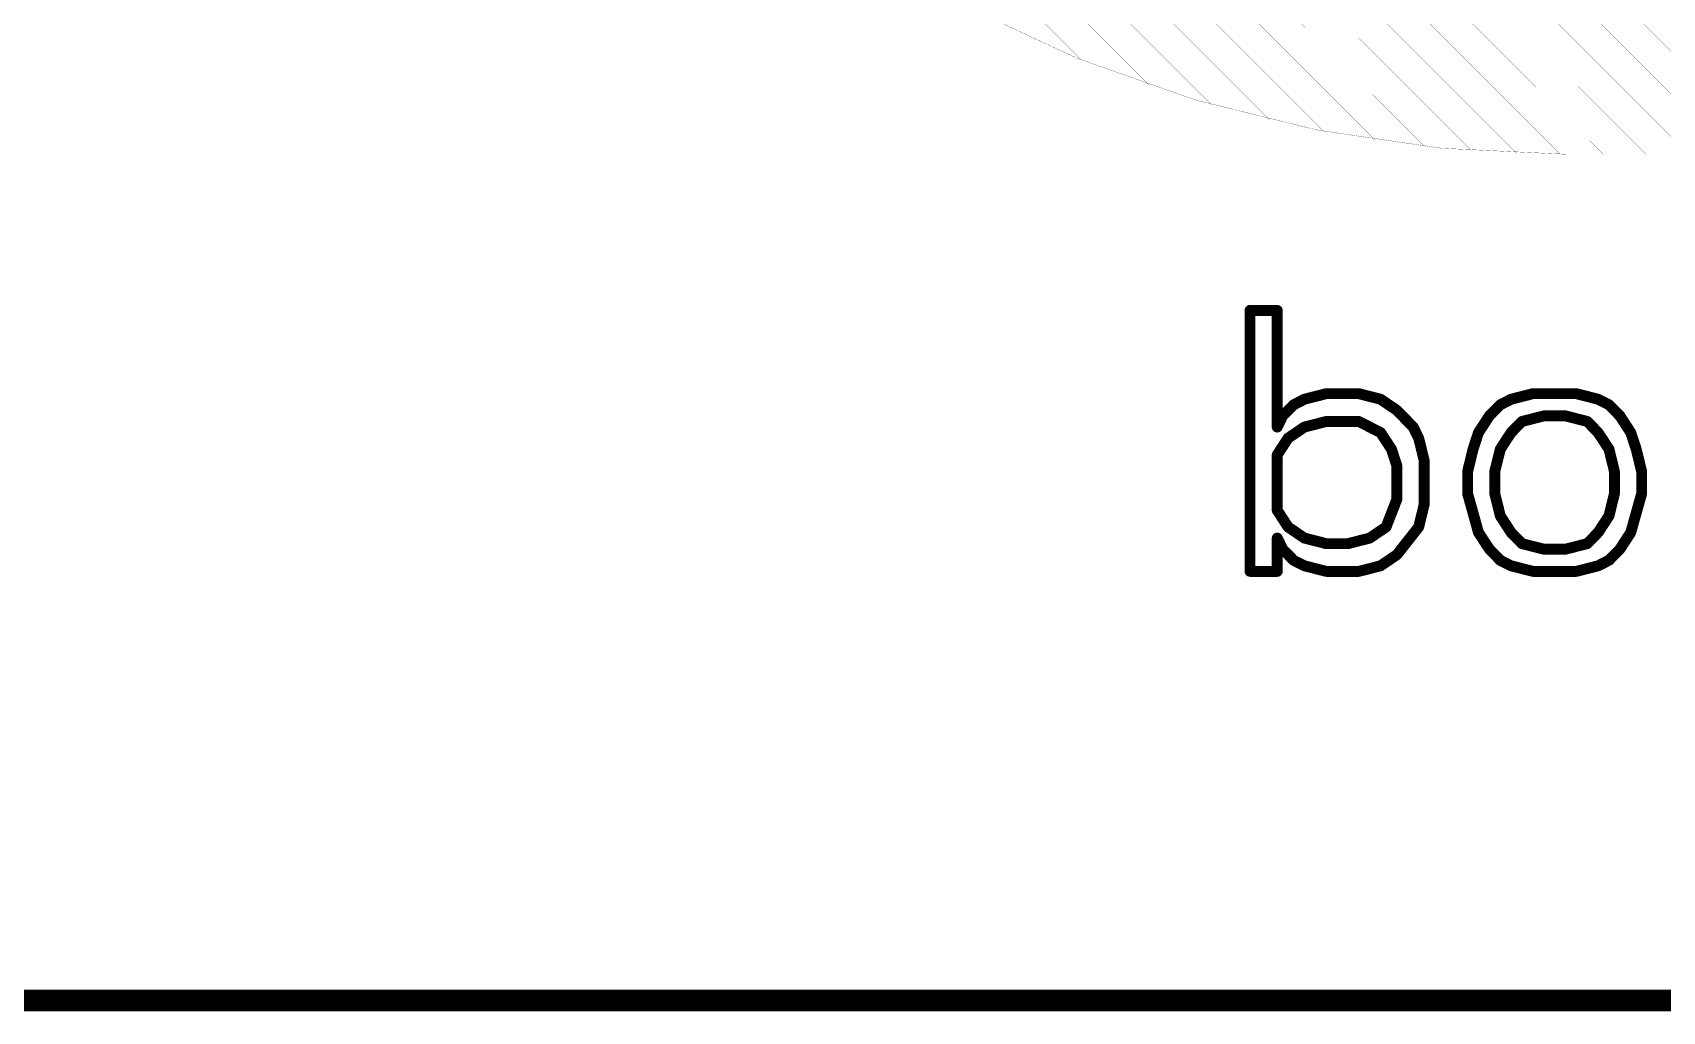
# Model space of a CAD drawing. Header units: millimetres. Extents: x 3362 to 3827, y -139 to 191.
# Drawn here: x 3492.74 to 3511.72, y 134.44 to 145.85 of the extents above; entities that cross this region are included whole.
import ezdxf

# ---------------------------------------------------------------- set-up
doc = ezdxf.new("R2010")
doc.units = ezdxf.units.MM
doc.header["$LTSCALE"] = 23.1
doc.layers.get('0').update_dxf_attribs({"linetype": 'CONTINUOUS'})

# ---------------------------------------------------------------- blocks, each defined once
blk = doc.blocks.new('PAD_R1')
at = {"const_width": 0.5}
blk.add_lwpolyline([(0.25, 0, 1), (-0.25, 0, 1)], format="xyb", close=True, dxfattribs=at)

msp = doc.modelspace()

# ---------------------------------------------------------------- linework, layer by layer
for points, const_width in [([(3504.949, 145.527), (3487.432, 163.044)], 0.00254), ([(3505.742, 145.232), (3487.93, 163.044)], 0.00254), ([(3506.466, 145.006), (3488.428, 163.044)], 0.00254), ([(3507.139, 144.831), (3488.926, 163.044)], 0.00254), ([(3507.772, 144.696), (3489.423, 163.044)], 0.00254), ([(3508.372, 144.594), (3489.921, 163.044)], 0.00254), ([(3508.944, 144.52), (3490.419, 163.044)], 0.00254), ([(3509.492, 144.469), (3490.917, 163.044)], 0.00254), ([(3510.02, 144.439), (3491.415, 163.044)], 0.00254), ([(3511.027, 144.428), (3504.379, 151.075)], 0.00254), ([(3511.524, 144.428), (3504.877, 151.075)], 0.00254), ([(3512.022, 144.428), (3505.375, 151.075)], 0.00254), ([(3513.018, 144.428), (3506.316, 151.129)], 0.00254), ([(3510.529, 144.428), (3503.957, 151)], 0.00254), ([(3512.52, 144.428), (3505.991, 150.957)], 0.00254), ([(3510.605, 144.428), (3516.105, 144.428)], 0.00254), ([(3510.605, 144.428), (3516.105, 144.428)], 0.00254), ([(3506.915, 139.57), (3506.915, 142.61)], 0.127), ([(3506.915, 142.61), (3507.232, 142.61)], 0.127), ([(3507.232, 142.61), (3507.232, 141.251)], 0.127), ([(3507.422, 141.51), (3507.548, 141.575)], 0.127), ([(3507.548, 141.575), (3507.802, 141.64)], 0.127), ([(3507.802, 141.64), (3508.182, 141.64)], 0.127), ([(3508.182, 141.64), (3508.435, 141.575)], 0.127), ([(3508.435, 141.575), (3508.625, 141.446)], 0.127), ([(3509.955, 141.575), (3509.829, 141.51)], 0.127), ([(3510.209, 141.64), (3509.955, 141.575)], 0.127), ([(3510.715, 141.64), (3510.209, 141.64)], 0.127), ([(3510.968, 141.575), (3510.715, 141.64)], 0.127), ([(3511.095, 141.51), (3510.968, 141.575)], 0.127), ([(3507.232, 141.251), (3507.295, 141.381)], 0.127), ([(3507.295, 141.381), (3507.422, 141.51)], 0.127), ([(3508.625, 141.446), (3508.815, 141.251)], 0.127), ([(3509.702, 141.381), (3509.575, 141.187)], 0.127), ([(3509.829, 141.51), (3509.702, 141.381)], 0.127), ([(3510.335, 141.381), (3510.082, 141.316)], 0.127), ([(3510.589, 141.381), (3510.335, 141.381)], 0.127), ([(3510.842, 141.316), (3510.589, 141.381)], 0.127), ([(3511.222, 141.381), (3511.095, 141.51)], 0.127), ([(3511.348, 141.187), (3511.222, 141.381)], 0.127), ([(3507.358, 141.122), (3507.548, 141.251)], 0.127), ([(3507.548, 141.251), (3507.802, 141.316)], 0.127), ([(3507.802, 141.316), (3508.182, 141.316)], 0.127), ([(3508.182, 141.316), (3508.435, 141.187)], 0.127), ([(3508.435, 141.187), (3508.562, 140.993)], 0.127), ([(3508.815, 141.251), (3508.879, 141.122)], 0.127), ([(3509.575, 141.187), (3509.512, 140.993)], 0.127), ([(3509.955, 141.187), (3509.829, 140.993)], 0.127), ([(3510.082, 141.316), (3509.955, 141.187)], 0.127), ([(3510.968, 141.187), (3510.842, 141.316)], 0.127), ([(3511.095, 140.993), (3510.968, 141.187)], 0.127), ([(3511.412, 140.993), (3511.348, 141.187)], 0.127), ([(3507.232, 140.928), (3507.358, 141.122)], 0.127), ([(3508.562, 140.993), (3508.625, 140.799)], 0.127), ([(3508.879, 141.122), (3508.942, 140.864)], 0.127), ([(3509.512, 140.993), (3509.449, 140.734)], 0.127), ([(3509.829, 140.993), (3509.765, 140.734)], 0.127), ([(3511.158, 140.734), (3511.095, 140.993)], 0.127), ([(3511.475, 140.734), (3511.412, 140.993)], 0.127), ([(3507.232, 140.281), (3507.232, 140.928)], 0.127), ([(3508.625, 140.799), (3508.625, 140.411)], 0.127), ([(3508.942, 140.864), (3508.942, 140.346), (3508.879, 140.087)], 0.127), ([(3509.449, 140.734), (3509.449, 140.475)], 0.127), ([(3509.765, 140.734), (3509.765, 140.475)], 0.127), ([(3511.158, 140.475), (3511.158, 140.734)], 0.127), ([(3511.475, 140.475), (3511.475, 140.734)], 0.127), ([(3508.625, 140.411), (3508.499, 140.087)], 0.127), ([(3509.449, 140.475), (3509.575, 140.023)], 0.127), ([(3509.765, 140.475), (3509.829, 140.217)], 0.127), ([(3511.095, 140.217), (3511.158, 140.475)], 0.127), ([(3511.348, 140.023), (3511.475, 140.475)], 0.127), ([(3507.358, 140.087), (3507.232, 140.281)], 0.127), ([(3509.829, 140.217), (3509.955, 140.023)], 0.127), ([(3510.968, 140.023), (3511.095, 140.217)], 0.127), ([(3507.548, 139.958), (3507.358, 140.087)], 0.127), ([(3508.499, 140.087), (3508.309, 139.958)], 0.127), ([(3508.879, 140.087), (3508.625, 139.764)], 0.127), ([(3509.575, 140.023), (3509.702, 139.829)], 0.127), ([(3509.955, 140.023), (3510.082, 139.893)], 0.127), ([(3510.842, 139.893), (3510.968, 140.023)], 0.127), ([(3511.222, 139.829), (3511.348, 140.023)], 0.127), ([(3507.232, 139.958), (3507.232, 139.57)], 0.127), ([(3507.295, 139.829), (3507.232, 139.958)], 0.127), ([(3507.422, 139.699), (3507.295, 139.829)], 0.127), ([(3507.802, 139.893), (3507.548, 139.958)], 0.127), ([(3508.055, 139.893), (3507.802, 139.893)], 0.127), ([(3508.309, 139.958), (3508.055, 139.893)], 0.127), ([(3509.702, 139.829), (3509.829, 139.699)], 0.127), ([(3510.082, 139.893), (3510.335, 139.829)], 0.127), ([(3510.335, 139.829), (3510.589, 139.829)], 0.127), ([(3510.589, 139.829), (3510.842, 139.893)], 0.127), ([(3511.095, 139.699), (3511.222, 139.829)], 0.127), ([(3507.548, 139.635), (3507.422, 139.699)], 0.127), ([(3507.802, 139.57), (3507.548, 139.635)], 0.127), ([(3508.435, 139.635), (3508.182, 139.57)], 0.127), ([(3508.625, 139.764), (3508.435, 139.635)], 0.127), ([(3509.829, 139.699), (3509.955, 139.635)], 0.127), ([(3509.955, 139.635), (3510.209, 139.57)], 0.127), ([(3510.715, 139.57), (3510.968, 139.635)], 0.127), ([(3510.968, 139.635), (3511.095, 139.699)], 0.127), ([(3507.232, 139.57), (3506.915, 139.57)], 0.127), ([(3508.182, 139.57), (3507.802, 139.57)], 0.127), ([(3510.209, 139.57), (3510.715, 139.57)], 0.127), ([(3470.685, 134.572), (3564.868, 134.572), (3564.873, 134.577)], 0.254)]:
    msp.add_lwpolyline(points, dxfattribs=dict(const_width=const_width))
at = {"const_width": 0.00254}
msp.add_lwpolyline([(3510.605, 144.428, -0.196008), (3500.048, 148.732)], format="xyb", dxfattribs=at)
msp.add_lwpolyline([(3510.605, 144.428, -0.196008), (3500.048, 148.732)], format="xyb", dxfattribs=at)

# ---------------------------------------------------------------- block references
for p, xscale, yscale in [((3504.949, 145.527), 0.00254, 0.00254), ((3505.742, 145.232), 0.00254, 0.00254), ((3506.466, 145.006), 0.00254, 0.00254), ((3507.139, 144.831), 0.00254, 0.00254), ((3507.772, 144.696), 0.00254, 0.00254), ((3508.372, 144.594), 0.00254, 0.00254), ((3508.944, 144.52), 0.00254, 0.00254), ((3509.492, 144.469), 0.00254, 0.00254), ((3510.02, 144.439), 0.00254, 0.00254), ((3510.529, 144.428), 0.00254, 0.00254), ((3510.605, 144.428), 0.00254, 0.00254), ((3510.605, 144.428), 0.00254, 0.00254), ((3510.605, 144.428), 0.00254, 0.00254), ((3510.605, 144.428), 0.00254, 0.00254), ((3511.027, 144.428), 0.00254, 0.00254), ((3511.524, 144.428), 0.00254, 0.00254), ((3506.915, 142.61), 0.127, 0.127), ((3506.915, 142.61), 0.127, 0.127), ((3507.232, 142.61), 0.127, 0.127), ((3507.232, 142.61), 0.127, 0.127), ((3507.548, 141.575), 0.127, 0.127), ((3507.548, 141.575), 0.127, 0.127), ((3507.802, 141.64), 0.127, 0.127), ((3507.802, 141.64), 0.127, 0.127), ((3508.182, 141.64), 0.127, 0.127), ((3508.182, 141.64), 0.127, 0.127), ((3508.435, 141.575), 0.127, 0.127), ((3508.435, 141.575), 0.127, 0.127), ((3509.955, 141.575), 0.127, 0.127), ((3509.955, 141.575), 0.127, 0.127), ((3510.209, 141.64), 0.127, 0.127), ((3510.209, 141.64), 0.127, 0.127), ((3510.715, 141.64), 0.127, 0.127), ((3510.715, 141.64), 0.127, 0.127), ((3510.968, 141.575), 0.127, 0.127), ((3510.968, 141.575), 0.127, 0.127), ((3507.295, 141.381), 0.127, 0.127), ((3507.295, 141.381), 0.127, 0.127), ((3507.422, 141.51), 0.127, 0.127), ((3507.422, 141.51), 0.127, 0.127), ((3508.625, 141.446), 0.127, 0.127), ((3508.625, 141.446), 0.127, 0.127), ((3509.702, 141.381), 0.127, 0.127), ((3509.702, 141.381), 0.127, 0.127), ((3509.829, 141.51), 0.127, 0.127), ((3509.829, 141.51), 0.127, 0.127), ((3510.335, 141.381), 0.127, 0.127), ((3510.335, 141.381), 0.127, 0.127), ((3510.589, 141.381), 0.127, 0.127), ((3510.589, 141.381), 0.127, 0.127), ((3511.095, 141.51), 0.127, 0.127), ((3511.095, 141.51), 0.127, 0.127), ((3511.222, 141.381), 0.127, 0.127), ((3511.222, 141.381), 0.127, 0.127), ((3507.232, 141.251), 0.127, 0.127), ((3507.232, 141.251), 0.127, 0.127), ((3507.548, 141.251), 0.127, 0.127), ((3507.548, 141.251), 0.127, 0.127), ((3507.802, 141.316), 0.127, 0.127), ((3507.802, 141.316), 0.127, 0.127), ((3508.182, 141.316), 0.127, 0.127), ((3508.182, 141.316), 0.127, 0.127), ((3508.435, 141.187), 0.127, 0.127), ((3508.435, 141.187), 0.127, 0.127), ((3508.815, 141.251), 0.127, 0.127), ((3508.815, 141.251), 0.127, 0.127), ((3509.575, 141.187), 0.127, 0.127), ((3509.575, 141.187), 0.127, 0.127), ((3509.955, 141.187), 0.127, 0.127), ((3509.955, 141.187), 0.127, 0.127), ((3510.082, 141.316), 0.127, 0.127), ((3510.082, 141.316), 0.127, 0.127), ((3510.842, 141.316), 0.127, 0.127), ((3510.842, 141.316), 0.127, 0.127), ((3510.968, 141.187), 0.127, 0.127), ((3510.968, 141.187), 0.127, 0.127), ((3511.348, 141.187), 0.127, 0.127), ((3511.348, 141.187), 0.127, 0.127), ((3507.358, 141.122), 0.127, 0.127), ((3507.358, 141.122), 0.127, 0.127), ((3508.562, 140.993), 0.127, 0.127), ((3508.562, 140.993), 0.127, 0.127), ((3508.879, 141.122), 0.127, 0.127), ((3508.879, 141.122), 0.127, 0.127), ((3509.512, 140.993), 0.127, 0.127), ((3509.512, 140.993), 0.127, 0.127), ((3509.829, 140.993), 0.127, 0.127), ((3509.829, 140.993), 0.127, 0.127), ((3511.095, 140.993), 0.127, 0.127), ((3511.095, 140.993), 0.127, 0.127), ((3511.412, 140.993), 0.127, 0.127), ((3511.412, 140.993), 0.127, 0.127), ((3507.232, 140.928), 0.127, 0.127), ((3507.232, 140.928), 0.127, 0.127), ((3508.625, 140.799), 0.127, 0.127), ((3508.625, 140.799), 0.127, 0.127), ((3508.942, 140.864), 0.127, 0.127), ((3508.942, 140.864), 0.127, 0.127), ((3509.449, 140.734), 0.127, 0.127), ((3509.449, 140.734), 0.127, 0.127), ((3509.765, 140.734), 0.127, 0.127), ((3509.765, 140.734), 0.127, 0.127), ((3511.158, 140.734), 0.127, 0.127), ((3511.158, 140.734), 0.127, 0.127), ((3511.475, 140.734), 0.127, 0.127), ((3511.475, 140.734), 0.127, 0.127), ((3508.625, 140.411), 0.127, 0.127), ((3508.625, 140.411), 0.127, 0.127), ((3509.449, 140.475), 0.127, 0.127), ((3509.449, 140.475), 0.127, 0.127), ((3509.765, 140.475), 0.127, 0.127), ((3509.765, 140.475), 0.127, 0.127), ((3511.158, 140.475), 0.127, 0.127), ((3511.158, 140.475), 0.127, 0.127), ((3511.475, 140.475), 0.127, 0.127), ((3511.475, 140.475), 0.127, 0.127), ((3507.232, 140.281), 0.127, 0.127), ((3507.232, 140.281), 0.127, 0.127), ((3509.829, 140.217), 0.127, 0.127), ((3509.829, 140.217), 0.127, 0.127), ((3511.095, 140.217), 0.127, 0.127), ((3511.095, 140.217), 0.127, 0.127), ((3507.358, 140.087), 0.127, 0.127), ((3507.358, 140.087), 0.127, 0.127), ((3508.499, 140.087), 0.127, 0.127), ((3508.499, 140.087), 0.127, 0.127), ((3508.879, 140.087), 0.127, 0.127), ((3508.879, 140.087), 0.127, 0.127), ((3509.575, 140.023), 0.127, 0.127), ((3509.575, 140.023), 0.127, 0.127), ((3509.955, 140.023), 0.127, 0.127), ((3509.955, 140.023), 0.127, 0.127), ((3510.968, 140.023), 0.127, 0.127), ((3510.968, 140.023), 0.127, 0.127), ((3511.348, 140.023), 0.127, 0.127), ((3511.348, 140.023), 0.127, 0.127), ((3507.232, 139.958), 0.127, 0.127), ((3507.232, 139.958), 0.127, 0.127), ((3507.295, 139.829), 0.127, 0.127), ((3507.295, 139.829), 0.127, 0.127), ((3507.548, 139.958), 0.127, 0.127), ((3507.548, 139.958), 0.127, 0.127), ((3507.802, 139.893), 0.127, 0.127), ((3507.802, 139.893), 0.127, 0.127), ((3508.055, 139.893), 0.127, 0.127), ((3508.055, 139.893), 0.127, 0.127), ((3508.309, 139.958), 0.127, 0.127), ((3508.309, 139.958), 0.127, 0.127), ((3509.702, 139.829), 0.127, 0.127), ((3509.702, 139.829), 0.127, 0.127), ((3510.082, 139.893), 0.127, 0.127), ((3510.082, 139.893), 0.127, 0.127), ((3510.335, 139.829), 0.127, 0.127), ((3510.335, 139.829), 0.127, 0.127), ((3510.589, 139.829), 0.127, 0.127), ((3510.589, 139.829), 0.127, 0.127), ((3510.842, 139.893), 0.127, 0.127), ((3510.842, 139.893), 0.127, 0.127), ((3511.222, 139.829), 0.127, 0.127), ((3511.222, 139.829), 0.127, 0.127), ((3507.422, 139.699), 0.127, 0.127), ((3507.422, 139.699), 0.127, 0.127), ((3507.548, 139.635), 0.127, 0.127), ((3507.548, 139.635), 0.127, 0.127), ((3508.435, 139.635), 0.127, 0.127), ((3508.435, 139.635), 0.127, 0.127), ((3508.625, 139.764), 0.127, 0.127), ((3508.625, 139.764), 0.127, 0.127), ((3509.829, 139.699), 0.127, 0.127), ((3509.829, 139.699), 0.127, 0.127), ((3509.955, 139.635), 0.127, 0.127), ((3509.955, 139.635), 0.127, 0.127), ((3510.968, 139.635), 0.127, 0.127), ((3510.968, 139.635), 0.127, 0.127), ((3511.095, 139.699), 0.127, 0.127), ((3511.095, 139.699), 0.127, 0.127), ((3506.915, 139.57), 0.127, 0.127), ((3506.915, 139.57), 0.127, 0.127), ((3507.232, 139.57), 0.127, 0.127), ((3507.232, 139.57), 0.127, 0.127), ((3507.802, 139.57), 0.127, 0.127), ((3507.802, 139.57), 0.127, 0.127), ((3508.182, 139.57), 0.127, 0.127), ((3508.182, 139.57), 0.127, 0.127), ((3510.209, 139.57), 0.127, 0.127), ((3510.209, 139.57), 0.127, 0.127), ((3510.715, 139.57), 0.127, 0.127), ((3510.715, 139.57), 0.127, 0.127)]:
    msp.add_blockref('PAD_R1', p, dxfattribs=dict(xscale=xscale, yscale=yscale))

doc.saveas('drawing.dxf')
